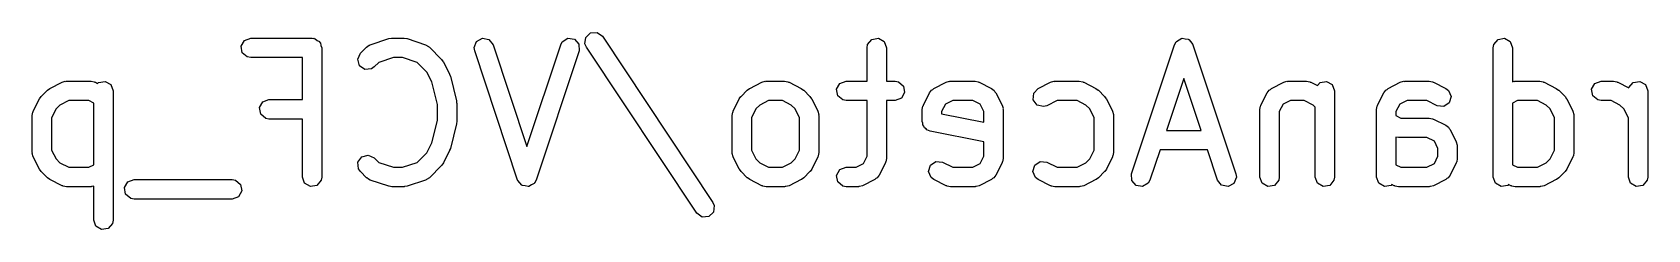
# Model space of a CAD drawing. Extents: x 121.2 to 177.3, y -123.3 to -74.8.
# Drawn here: x 149.51 to 162.04, y -81.76 to -80.23 of the extents above; entities that cross this region are included whole.
import ezdxf

# ---------------------------------------------------------------- set-up
doc = ezdxf.new("R2010")
doc.units = 0
doc.layers.add('BLACK', color=7, linetype='CONTINUOUS')

msp = doc.modelspace()

# ---------------------------------------------------------------- linework, layer by layer
at = {"layer": 'BLACK', "linetype": 'CONTINUOUS'}
for p, q in [((151.127, -80.3404), (151.152, -80.2959)), ((151.152, -80.2959), (151.201, -80.2784)), ((151.201, -80.2784), (151.677, -80.2784)), ((151.677, -80.2784), (151.687, -80.2801)), ((151.687, -80.2801), (151.69, -80.2795)), ((151.69, -80.2795), (151.693, -80.2812)), ((151.693, -80.2812), (151.702, -80.2829)), ((151.702, -80.2829), (151.717, -80.2954)), ((151.717, -80.2954), (151.734, -80.3052)), ((151.734, -80.3052), (151.737, -80.3115)), ((151.737, -80.3115), (151.742, -80.3159)), ((151.742, -80.3159), (151.745, -80.3351)), ((152.129, -80.3298), (152.272, -80.2822)), ((152.272, -80.2822), (152.294, -80.2789)), ((152.294, -80.2789), (152.296, -80.2784)), ((152.296, -80.2784), (152.391, -80.2784)), ((152.391, -80.2784), (152.413, -80.2823)), ((152.413, -80.2823), (152.415, -80.2822)), ((152.415, -80.2822), (152.558, -80.3298)), ((152.935, -80.3513), (152.954, -80.3036)), ((152.954, -80.3036), (152.999, -80.2792)), ((152.999, -80.2792), (153.049, -80.2895)), ((153.049, -80.2895), (153.081, -80.3297)), ((153.606, -80.3297), (153.618, -80.3068)), ((153.618, -80.3068), (153.662, -80.2799)), ((153.662, -80.2799), (153.713, -80.2874)), ((153.713, -80.2874), (153.747, -80.3258)), ((153.794, -80.3235), (153.8, -80.2725)), ((153.805, -80.3474), (153.794, -80.3235)), ((153.8, -80.2725), (153.837, -80.2371)), ((153.837, -80.2371), (153.888, -80.2338)), ((153.888, -80.2338), (153.93, -80.2642)), ((153.93, -80.2642), (154.787, -81.5499)), ((155.987, -80.3277), (156.02, -80.2884)), ((156.02, -80.2884), (156.071, -80.2795)), ((156.071, -80.2795), (156.115, -80.3052)), ((156.115, -80.3052), (156.133, -80.3534)), ((158.368, -80.3297), (158.38, -80.3068)), ((158.38, -80.3068), (158.382, -80.3056)), ((158.382, -80.3056), (158.383, -80.3036)), ((158.383, -80.3036), (158.403, -80.2923)), ((158.403, -80.2923), (158.424, -80.2799)), ((158.424, -80.2799), (158.426, -80.2802)), ((158.426, -80.2802), (158.428, -80.2792)), ((158.428, -80.2792), (158.451, -80.2839)), ((158.451, -80.2839), (158.474, -80.2874)), ((158.474, -80.2874), (158.476, -80.289)), ((158.476, -80.289), (158.478, -80.2895)), ((158.478, -80.2895), (158.493, -80.3081)), ((158.493, -80.3081), (158.508, -80.3258)), ((160.844, -80.3277), (160.877, -80.2884)), ((160.877, -80.2884), (160.928, -80.2795)), ((160.928, -80.2795), (160.972, -80.3052)), ((160.972, -80.3052), (160.99, -80.3534)), ((151.136, -80.3909), (151.127, -80.3404)), ((151.175, -80.4239), (151.136, -80.3909)), ((151.201, -80.4284), (151.175, -80.4239)), ((151.602, -80.4284), (151.201, -80.4284)), ((151.602, -80.7546), (151.602, -80.4284)), ((151.745, -80.3351), (151.752, -80.3534)), ((151.752, -80.3534), (151.752, -81.3534)), ((152.031, -80.4421), (152.052, -80.3956)), ((152.044, -80.4916), (152.031, -80.4421)), ((152.052, -80.3956), (152.1, -80.348)), ((152.1, -80.348), (152.121, -80.333)), ((152.121, -80.333), (152.126, -80.3326)), ((152.126, -80.3326), (152.129, -80.3298)), ((152.308, -80.4284), (152.194, -80.4666)), ((152.379, -80.4284), (152.308, -80.4284)), ((152.493, -80.4666), (152.379, -80.4284)), ((152.558, -80.3298), (152.581, -80.3423)), ((152.581, -80.3423), (152.583, -80.3461)), ((152.583, -80.3461), (152.587, -80.348)), ((152.587, -80.348), (152.682, -80.4432)), ((152.682, -80.4432), (152.695, -80.4616)), ((152.939, -80.3771), (152.935, -80.3513)), ((153.272, -81.3771), (152.939, -80.3771)), ((153.081, -80.3297), (153.343, -81.1162)), ((153.343, -81.1162), (153.606, -80.3297)), ((153.748, -80.3771), (153.415, -81.3771)), ((153.747, -80.3258), (153.748, -80.3771)), ((154.662, -81.6331), (153.805, -80.3474)), ((155.983, -80.3534), (155.987, -80.3277)), ((155.983, -80.6117), (155.983, -80.3534)), ((156.133, -80.3534), (156.133, -80.6117)), ((158.034, -81.3297), (158.368, -80.3297)), ((158.508, -80.3258), (158.509, -80.328)), ((158.509, -80.328), (158.51, -80.3297)), ((158.51, -80.3297), (158.843, -81.3297)), ((160.84, -80.3534), (160.844, -80.3277)), ((160.84, -81.3534), (160.84, -80.3534)), ((160.99, -80.3534), (160.99, -80.6157)), ((152.086, -80.5211), (152.044, -80.4916)), ((152.137, -80.5166), (152.086, -80.5211)), ((152.158, -80.5017), (152.137, -80.5166)), ((152.194, -80.4666), (152.158, -80.5017)), ((152.568, -80.5407), (152.493, -80.4666)), ((152.606, -80.6177), (152.568, -80.5407)), ((152.695, -80.4616), (152.696, -80.4627)), ((152.696, -80.4627), (152.744, -80.5579)), ((152.744, -80.5579), (152.748, -80.5703)), ((152.748, -80.5703), (152.75, -80.5733)), ((152.75, -80.5733), (152.797, -80.7638)), ((149.576, -80.7289), (149.624, -80.6813)), ((149.624, -80.6813), (149.642, -80.6684)), ((149.642, -80.6684), (149.643, -80.6673)), ((149.643, -80.6673), (149.739, -80.6196)), ((149.739, -80.6196), (149.763, -80.6122)), ((149.763, -80.6122), (149.768, -80.6132)), ((149.768, -80.6132), (149.772, -80.6117)), ((149.772, -80.6117), (149.963, -80.6117)), ((149.963, -80.6117), (149.988, -80.6162)), ((149.988, -80.6162), (149.992, -80.6191)), ((149.992, -80.6191), (149.996, -80.6196)), ((149.996, -80.6196), (150.014, -80.6288)), ((150.014, -80.6288), (150.02, -80.6218)), ((150.02, -80.6218), (150.071, -80.6129)), ((150.071, -80.6129), (150.115, -80.6385)), ((150.115, -80.6385), (150.133, -80.6867)), ((150.133, -80.6867), (150.133, -81.6867)), ((152.649, -80.7912), (152.606, -80.6177)), ((155.005, -80.7289), (155.052, -80.6813)), ((155.052, -80.6813), (155.071, -80.6684)), ((155.071, -80.6684), (155.072, -80.6673)), ((155.072, -80.6673), (155.167, -80.6196)), ((155.167, -80.6196), (155.192, -80.6122)), ((155.192, -80.6122), (155.196, -80.6132)), ((155.196, -80.6132), (155.201, -80.6117)), ((155.201, -80.6117), (155.343, -80.6117)), ((155.343, -80.6117), (155.369, -80.6162)), ((155.369, -80.6162), (155.373, -80.6191)), ((155.373, -80.6191), (155.377, -80.6196)), ((155.377, -80.6196), (155.472, -80.6673)), ((155.472, -80.6673), (155.49, -80.6806)), ((155.49, -80.6806), (155.492, -80.6813)), ((155.492, -80.6813), (155.539, -80.7289)), ((155.746, -80.6737), (155.771, -80.6293)), ((155.755, -80.7242), (155.746, -80.6737)), ((155.771, -80.6293), (155.82, -80.6117)), ((155.82, -80.6117), (155.983, -80.6117)), ((156.133, -80.6117), (156.201, -80.6117)), ((156.201, -80.6117), (156.226, -80.6162)), ((156.226, -80.6162), (156.266, -80.6492)), ((156.266, -80.6492), (156.274, -80.6997)), ((156.467, -80.7008), (156.482, -80.6799)), ((156.482, -80.6799), (156.493, -80.6754)), ((156.493, -80.6754), (156.5, -80.6673)), ((156.5, -80.6673), (156.596, -80.6196)), ((156.596, -80.6196), (156.621, -80.6122)), ((156.621, -80.6122), (156.625, -80.6132)), ((156.625, -80.6132), (156.629, -80.6117)), ((156.629, -80.6117), (156.82, -80.6117)), ((156.82, -80.6117), (156.845, -80.6162)), ((156.845, -80.6162), (156.849, -80.6191)), ((156.849, -80.6191), (156.853, -80.6196)), ((156.853, -80.6196), (156.948, -80.6673)), ((156.948, -80.6673), (156.969, -80.6828)), ((156.969, -80.6828), (156.974, -80.6931)), ((156.974, -80.6931), (156.982, -80.7008)), ((157.275, -80.7045), (157.31, -80.6673)), ((157.31, -80.6673), (157.405, -80.6196)), ((157.405, -80.6196), (157.43, -80.6122)), ((157.43, -80.6122), (157.434, -80.6132)), ((157.434, -80.6132), (157.439, -80.6117)), ((157.439, -80.6117), (157.629, -80.6117)), ((157.629, -80.6117), (157.655, -80.6162)), ((157.655, -80.6162), (157.658, -80.6191)), ((157.658, -80.6191), (157.663, -80.6196)), ((157.663, -80.6196), (157.758, -80.6673)), ((157.758, -80.6673), (157.776, -80.6806)), ((157.776, -80.6806), (157.777, -80.6813)), ((157.777, -80.6813), (157.825, -80.7289)), ((158.439, -80.5905), (158.305, -80.9927)), ((158.573, -80.9927), (158.439, -80.5905)), ((159.086, -80.7008), (159.101, -80.6799)), ((159.101, -80.6799), (159.112, -80.6754)), ((159.112, -80.6754), (159.119, -80.6673)), ((159.119, -80.6673), (159.215, -80.6196)), ((159.215, -80.6196), (159.24, -80.6122)), ((159.24, -80.6122), (159.244, -80.6132)), ((159.244, -80.6132), (159.248, -80.6117)), ((159.248, -80.6117), (159.391, -80.6117)), ((159.391, -80.6117), (159.417, -80.6162)), ((159.417, -80.6162), (159.42, -80.6191)), ((159.42, -80.6191), (159.425, -80.6196)), ((159.425, -80.6196), (159.476, -80.6456)), ((159.476, -80.6456), (159.496, -80.6218)), ((159.496, -80.6218), (159.547, -80.6129)), ((159.547, -80.6129), (159.591, -80.6385)), ((159.591, -80.6385), (159.609, -80.6867)), ((159.609, -80.6867), (159.609, -81.3534)), ((159.991, -80.7008), (160.006, -80.6799)), ((160.006, -80.6799), (160.016, -80.6754)), ((160.016, -80.6754), (160.024, -80.6673)), ((160.024, -80.6673), (160.119, -80.6196)), ((160.119, -80.6196), (160.144, -80.6122)), ((160.144, -80.6122), (160.149, -80.6132)), ((160.149, -80.6132), (160.153, -80.6117)), ((160.153, -80.6117), (160.343, -80.6117)), ((160.343, -80.6117), (160.369, -80.6162)), ((160.369, -80.6162), (160.373, -80.6191)), ((160.373, -80.6191), (160.377, -80.6196)), ((160.377, -80.6196), (160.472, -80.6673)), ((160.472, -80.6673), (160.493, -80.6828)), ((160.493, -80.6828), (160.514, -80.7298)), ((160.99, -80.6157), (161.002, -80.6122)), ((161.002, -80.6122), (161.006, -80.6132)), ((161.006, -80.6132), (161.01, -80.6117)), ((161.01, -80.6117), (161.201, -80.6117)), ((161.201, -80.6117), (161.226, -80.6162)), ((161.226, -80.6162), (161.23, -80.6191)), ((161.23, -80.6191), (161.234, -80.6196)), ((161.234, -80.6196), (161.329, -80.6673)), ((161.329, -80.6673), (161.347, -80.6806)), ((161.347, -80.6806), (161.349, -80.6813)), ((161.349, -80.6813), (161.397, -80.7289)), ((161.603, -80.6737), (161.629, -80.6293)), ((161.612, -80.7242), (161.603, -80.6737)), ((161.629, -80.6293), (161.677, -80.6117)), ((161.677, -80.6117), (161.772, -80.6117)), ((161.772, -80.6117), (161.798, -80.6162)), ((161.798, -80.6162), (161.801, -80.6191)), ((161.801, -80.6191), (161.806, -80.6196)), ((161.806, -80.6196), (161.892, -80.6627)), ((161.892, -80.6611), (161.925, -80.6218)), ((161.892, -80.6627), (161.892, -80.6611)), ((161.925, -80.6218), (161.976, -80.6129)), ((161.976, -80.6129), (162.02, -80.6385)), ((162.02, -80.6385), (162.038, -80.6867)), ((162.038, -80.6867), (162.038, -81.3534)), ((149.514, -80.8436), (149.562, -80.7484)), ((149.562, -80.7484), (149.575, -80.7304)), ((149.575, -80.7304), (149.576, -80.7289)), ((149.721, -80.796), (149.691, -80.8264)), ((149.79, -80.7617), (149.721, -80.796)), ((149.945, -80.7617), (149.79, -80.7617)), ((149.983, -80.7807), (149.945, -80.7617)), ((149.983, -81.2594), (149.983, -80.7807)), ((151.27, -80.8165), (151.295, -80.7721)), ((151.279, -80.8671), (151.27, -80.8165)), ((151.295, -80.7721), (151.343, -80.7546)), ((151.343, -80.7546), (151.602, -80.7546)), ((152.649, -80.9156), (152.649, -80.7912)), ((152.797, -80.7638), (152.798, -80.7787)), ((152.798, -80.7787), (152.799, -80.782)), ((152.799, -80.782), (152.799, -80.9248)), ((154.943, -80.8436), (154.991, -80.7484)), ((154.991, -80.7484), (155.004, -80.7304)), ((155.004, -80.7304), (155.005, -80.7289)), ((155.15, -80.796), (155.119, -80.8264)), ((155.218, -80.7617), (155.15, -80.796)), ((155.326, -80.7617), (155.218, -80.7617)), ((155.394, -80.796), (155.326, -80.7617)), ((155.425, -80.8264), (155.394, -80.796)), ((155.539, -80.7289), (155.552, -80.7473)), ((155.552, -80.7473), (155.553, -80.7484)), ((155.553, -80.7484), (155.601, -80.8436)), ((155.794, -80.7572), (155.755, -80.7242)), ((155.82, -80.7617), (155.794, -80.7572)), ((155.983, -80.7617), (155.82, -80.7617)), ((155.983, -81.1928), (155.983, -80.7617)), ((156.201, -80.7617), (156.133, -80.7617)), ((156.133, -80.7617), (156.133, -81.2105)), ((156.249, -80.7442), (156.201, -80.7617)), ((156.274, -80.6997), (156.249, -80.7442)), ((156.411, -80.8296), (156.416, -80.8039)), ((156.416, -80.8039), (156.419, -80.8005)), ((156.419, -80.796), (156.467, -80.7008)), ((156.419, -80.8005), (156.419, -80.796)), ((156.59, -80.7902), (156.561, -80.8473)), ((156.647, -80.7617), (156.59, -80.7902)), ((156.802, -80.7617), (156.647, -80.7617)), ((156.859, -80.7902), (156.802, -80.7617)), ((156.888, -80.8473), (156.859, -80.7902)), ((156.982, -80.7008), (157.03, -80.796)), ((157.03, -80.796), (157.037, -80.821)), ((157.037, -80.821), (157.036, -80.8254)), ((157.272, -80.7557), (157.275, -80.7045)), ((157.302, -80.7969), (157.272, -80.7557)), ((157.352, -80.8088), (157.302, -80.7969)), ((157.377, -80.8014), (157.352, -80.8088)), ((157.456, -80.7617), (157.377, -80.8014)), ((157.611, -80.7617), (157.456, -80.7617)), ((157.68, -80.796), (157.611, -80.7617)), ((157.71, -80.8264), (157.68, -80.796)), ((157.825, -80.7289), (157.838, -80.7473)), ((157.838, -80.7473), (157.839, -80.7484)), ((157.839, -80.7484), (157.887, -80.8436)), ((159.03, -80.8296), (159.035, -80.8039)), ((159.035, -80.8039), (159.038, -80.8005)), ((159.038, -80.796), (159.086, -80.7008)), ((159.038, -80.8005), (159.038, -80.796)), ((159.209, -80.7902), (159.18, -80.8473)), ((159.266, -80.7617), (159.209, -80.7902)), ((159.373, -80.7617), (159.266, -80.7617)), ((159.442, -80.796), (159.373, -80.7617)), ((159.459, -80.813), (159.442, -80.796)), ((159.459, -81.3534), (159.459, -80.813)), ((159.935, -80.8296), (159.94, -80.8039)), ((159.94, -80.8039), (159.943, -80.8005)), ((159.943, -80.796), (159.991, -80.7008)), ((159.943, -80.8005), (159.943, -80.796)), ((160.114, -80.7902), (160.085, -80.8473)), ((160.171, -80.7617), (160.114, -80.7902)), ((160.326, -80.7617), (160.171, -80.7617)), ((160.405, -80.8014), (160.326, -80.7617)), ((160.456, -80.8073), (160.405, -80.8014)), ((160.499, -80.779), (160.456, -80.8073)), ((160.514, -80.7298), (160.499, -80.779)), ((161.028, -80.7617), (160.99, -80.7807)), ((160.99, -80.7807), (160.99, -81.2594)), ((161.183, -80.7617), (161.028, -80.7617)), ((161.251, -80.796), (161.183, -80.7617)), ((161.282, -80.8264), (161.251, -80.796)), ((161.397, -80.7289), (161.409, -80.7473)), ((161.409, -80.7473), (161.411, -80.7484)), ((161.411, -80.7484), (161.458, -80.8436)), ((161.651, -80.7572), (161.612, -80.7242)), ((161.677, -80.7617), (161.651, -80.7572)), ((161.754, -80.7617), (161.677, -80.7617)), ((161.823, -80.796), (161.754, -80.7617)), ((161.853, -80.8264), (161.823, -80.796)), ((149.507, -80.8772), (149.511, -80.8515)), ((149.507, -81.1629), (149.507, -80.8772)), ((149.511, -80.8515), (149.514, -80.8481)), ((149.514, -80.8481), (149.514, -80.8436)), ((149.691, -80.8264), (149.657, -80.8949)), ((149.657, -80.8949), (149.657, -81.1452)), ((151.318, -80.9), (151.279, -80.8671)), ((151.343, -80.9046), (151.318, -80.9)), ((151.602, -80.9046), (151.343, -80.9046)), ((151.602, -81.3534), (151.602, -80.9046)), ((152.606, -81.0891), (152.649, -80.9156)), ((152.797, -80.943), (152.75, -81.1335)), ((152.799, -80.9248), (152.797, -80.9396)), ((152.797, -80.9396), (152.797, -80.943)), ((154.935, -80.8772), (154.94, -80.8515)), ((154.935, -81.1629), (154.935, -80.8772)), ((154.94, -80.8515), (154.943, -80.8481)), ((154.943, -80.8481), (154.943, -80.8436)), ((155.119, -80.8264), (155.085, -80.8949)), ((155.085, -80.8949), (155.085, -81.1452)), ((155.459, -80.8949), (155.425, -80.8264)), ((155.459, -81.1452), (155.459, -80.8949)), ((155.601, -80.8436), (155.608, -80.8686)), ((155.608, -80.8686), (155.607, -80.873)), ((155.607, -80.873), (155.609, -80.8772)), ((155.609, -80.8772), (155.609, -81.1629)), ((156.411, -80.9248), (156.411, -80.8296)), ((156.416, -80.9365), (156.411, -80.9248)), ((156.415, -80.9488), (156.416, -80.9365)), ((156.424, -80.9598), (156.415, -80.9488)), ((156.561, -80.8473), (156.561, -80.8633)), ((156.561, -80.8633), (156.888, -80.9286)), ((156.888, -80.9286), (156.888, -80.8473)), ((157.036, -80.8254), (157.038, -80.8296)), ((157.038, -80.8296), (157.038, -81.2105)), ((157.745, -80.8949), (157.71, -80.8264)), ((157.745, -81.1452), (157.745, -80.8949)), ((157.887, -80.8436), (157.894, -80.8686)), ((157.894, -80.8686), (157.893, -80.873)), ((157.893, -80.873), (157.895, -80.8772)), ((157.895, -80.8772), (157.895, -81.1629)), ((159.03, -81.3534), (159.03, -80.8296)), ((159.18, -80.8473), (159.18, -81.3534)), ((159.935, -81.3534), (159.935, -80.8296)), ((160.085, -80.8473), (160.085, -80.8785)), ((160.085, -80.8785), (160.123, -80.8974)), ((160.123, -80.8974), (160.343, -80.8974)), ((160.343, -80.8974), (160.369, -80.902)), ((160.369, -80.902), (160.373, -80.9048)), ((160.373, -80.9048), (160.377, -80.9053)), ((160.377, -80.9053), (160.472, -80.953)), ((161.316, -80.8949), (161.282, -80.8264)), ((161.316, -81.1452), (161.316, -80.8949)), ((161.458, -80.8436), (161.466, -80.8686)), ((161.466, -80.8686), (161.465, -80.873)), ((161.465, -80.873), (161.466, -80.8772)), ((161.466, -80.8772), (161.466, -81.1629)), ((161.888, -80.8949), (161.853, -80.8264)), ((161.888, -81.3534), (161.888, -80.8949)), ((156.429, -80.973), (156.424, -80.9598)), ((156.44, -80.9792), (156.429, -80.973)), ((156.447, -80.9889), (156.44, -80.9792)), ((156.472, -80.9984), (156.447, -80.9889)), ((156.888, -81.0815), (156.472, -80.9984)), ((158.305, -80.9927), (158.573, -80.9927)), ((160.105, -81.0474), (160.085, -81.0439)), ((160.085, -81.0439), (160.085, -81.2594)), ((160.326, -81.0474), (160.105, -81.0474)), ((160.383, -81.0759), (160.326, -81.0474)), ((160.472, -80.953), (160.493, -80.9685)), ((160.493, -80.9685), (160.498, -80.9788)), ((160.498, -80.9788), (160.506, -80.9865)), ((160.506, -80.9865), (160.553, -81.0817)), ((149.508, -81.1671), (149.507, -81.1629)), ((149.507, -81.1715), (149.508, -81.1671)), ((149.514, -81.1964), (149.507, -81.1715)), ((149.562, -81.2917), (149.514, -81.1964)), ((149.657, -81.1452), (149.691, -81.2137)), ((152.033, -81.2387), (152.062, -81.1967)), ((152.062, -81.1967), (152.112, -81.1834)), ((152.112, -81.1834), (152.158, -81.2051)), ((152.493, -81.2402), (152.568, -81.1661)), ((152.568, -81.1661), (152.606, -81.0891)), ((152.744, -81.1488), (152.696, -81.2441)), ((152.75, -81.1335), (152.744, -81.1453)), ((152.744, -81.1453), (152.744, -81.1488)), ((154.937, -81.1671), (154.935, -81.1629)), ((154.936, -81.1715), (154.937, -81.1671)), ((154.943, -81.1964), (154.936, -81.1715)), ((154.991, -81.2917), (154.943, -81.1964)), ((155.085, -81.1452), (155.119, -81.2137)), ((155.425, -81.2137), (155.459, -81.1452)), ((155.601, -81.1964), (155.553, -81.2917)), ((155.602, -81.192), (155.601, -81.1964)), ((155.604, -81.1886), (155.602, -81.192)), ((155.609, -81.1629), (155.604, -81.1886)), ((155.954, -81.2499), (155.983, -81.1928)), ((156.859, -81.2499), (156.888, -81.1928)), ((156.888, -81.1928), (156.888, -81.0815)), ((157.71, -81.2137), (157.745, -81.1452)), ((157.887, -81.1964), (157.839, -81.2917)), ((157.89, -81.1886), (157.887, -81.192)), ((157.887, -81.192), (157.887, -81.1964)), ((157.895, -81.1629), (157.89, -81.1886)), ((158.255, -81.1427), (158.177, -81.3771)), ((158.623, -81.1427), (158.255, -81.1427)), ((158.701, -81.3771), (158.623, -81.1427)), ((160.411, -81.133), (160.383, -81.0759)), ((160.383, -81.2499), (160.411, -81.1928)), ((160.411, -81.1928), (160.411, -81.133)), ((160.553, -81.0817), (160.561, -81.1067)), ((160.561, -81.1067), (160.56, -81.1111)), ((160.56, -81.1111), (160.561, -81.1153)), ((160.561, -81.1153), (160.561, -81.2105)), ((161.282, -81.2137), (161.316, -81.1452)), ((161.458, -81.1964), (161.411, -81.2917)), ((161.459, -81.192), (161.458, -81.1964)), ((161.462, -81.1886), (161.459, -81.192)), ((161.466, -81.1629), (161.462, -81.1886)), ((149.563, -81.2928), (149.562, -81.2917)), ((149.576, -81.3112), (149.563, -81.2928)), ((149.624, -81.3588), (149.576, -81.3112)), ((149.691, -81.2137), (149.721, -81.2441)), ((149.721, -81.2441), (149.79, -81.2784)), ((149.79, -81.2784), (149.945, -81.2784)), ((149.945, -81.2784), (149.983, -81.2594)), ((152.037, -81.2898), (152.033, -81.2387)), ((152.052, -81.3112), (152.037, -81.2898)), ((152.1, -81.3588), (152.052, -81.3112)), ((152.158, -81.2051), (152.194, -81.2402)), ((152.194, -81.2402), (152.308, -81.2784)), ((152.308, -81.2784), (152.379, -81.2784)), ((152.379, -81.2784), (152.493, -81.2402)), ((152.682, -81.2636), (152.587, -81.3588)), ((152.683, -81.2621), (152.682, -81.2636)), ((152.696, -81.2441), (152.683, -81.2621)), ((154.992, -81.2928), (154.991, -81.2917)), ((155.005, -81.3112), (154.992, -81.2928)), ((155.052, -81.3588), (155.005, -81.3112)), ((155.119, -81.2137), (155.15, -81.2441)), ((155.15, -81.2441), (155.218, -81.2784)), ((155.218, -81.2784), (155.326, -81.2784)), ((155.326, -81.2784), (155.394, -81.2441)), ((155.394, -81.2441), (155.425, -81.2137)), ((155.539, -81.3112), (155.492, -81.3588)), ((155.54, -81.3097), (155.539, -81.3112)), ((155.553, -81.2917), (155.54, -81.3097)), ((155.746, -81.3404), (155.771, -81.2959)), ((155.771, -81.2959), (155.82, -81.2784)), ((155.82, -81.2784), (155.897, -81.2784)), ((155.897, -81.2784), (155.954, -81.2499)), ((156.125, -81.2441), (156.077, -81.3393)), ((156.128, -81.2362), (156.125, -81.2396)), ((156.125, -81.2396), (156.125, -81.2441)), ((156.133, -81.2105), (156.128, -81.2362)), ((156.459, -81.3103), (156.474, -81.2611)), ((156.479, -81.3573), (156.459, -81.3103)), ((156.474, -81.2611), (156.517, -81.2328)), ((156.517, -81.2328), (156.567, -81.2387)), ((156.567, -81.2387), (156.647, -81.2784)), ((156.647, -81.2784), (156.802, -81.2784)), ((156.802, -81.2784), (156.859, -81.2499)), ((157.03, -81.2441), (156.982, -81.3393)), ((157.033, -81.2362), (157.03, -81.2396)), ((157.03, -81.2396), (157.03, -81.2441)), ((157.038, -81.2105), (157.033, -81.2362)), ((157.269, -81.3103), (157.283, -81.2611)), ((157.289, -81.3573), (157.269, -81.3103)), ((157.283, -81.2611), (157.326, -81.2328)), ((157.326, -81.2328), (157.377, -81.2387)), ((157.377, -81.2387), (157.456, -81.2784)), ((157.456, -81.2784), (157.611, -81.2784)), ((157.611, -81.2784), (157.68, -81.2441)), ((157.68, -81.2441), (157.71, -81.2137)), ((157.825, -81.3112), (157.777, -81.3588)), ((157.826, -81.3097), (157.825, -81.3112)), ((157.839, -81.2917), (157.826, -81.3097)), ((160.085, -81.2594), (160.123, -81.2784)), ((160.123, -81.2784), (160.326, -81.2784)), ((160.326, -81.2784), (160.383, -81.2499)), ((160.553, -81.2441), (160.506, -81.3393)), ((160.554, -81.2396), (160.553, -81.2441)), ((160.557, -81.2362), (160.554, -81.2396)), ((160.561, -81.2105), (160.557, -81.2362)), ((160.99, -81.2594), (161.028, -81.2784)), ((161.028, -81.2784), (161.183, -81.2784)), ((161.183, -81.2784), (161.251, -81.2441)), ((161.251, -81.2441), (161.282, -81.2137)), ((161.397, -81.3112), (161.349, -81.3588)), ((161.411, -81.2917), (161.397, -81.3097)), ((161.397, -81.3097), (161.397, -81.3112)), ((149.625, -81.3595), (149.624, -81.3588)), ((149.643, -81.3728), (149.625, -81.3595)), ((149.739, -81.4205), (149.643, -81.3728)), ((149.743, -81.421), (149.739, -81.4205)), ((149.746, -81.4239), (149.743, -81.421)), ((149.772, -81.4284), (149.746, -81.4239)), ((149.963, -81.4284), (149.772, -81.4284)), ((149.967, -81.4268), (149.963, -81.4284)), ((149.971, -81.4279), (149.967, -81.4268)), ((149.983, -81.4244), (149.971, -81.4279)), ((149.983, -81.6867), (149.983, -81.4244)), ((150.222, -81.4356), (150.248, -81.3912)), ((150.231, -81.4861), (150.222, -81.4356)), ((150.248, -81.3912), (150.296, -81.3736)), ((150.296, -81.3736), (151.058, -81.3736)), ((151.058, -81.3736), (151.083, -81.3781)), ((151.083, -81.3781), (151.123, -81.4111)), ((151.123, -81.4111), (151.132, -81.4616)), ((151.619, -81.4016), (151.602, -81.3534)), ((151.664, -81.4272), (151.619, -81.4016)), ((151.714, -81.4183), (151.664, -81.4272)), ((151.747, -81.379), (151.714, -81.4183)), ((151.752, -81.3534), (151.747, -81.379)), ((152.104, -81.3607), (152.1, -81.3588)), ((152.106, -81.3645), (152.104, -81.3607)), ((152.129, -81.3769), (152.106, -81.3645)), ((152.272, -81.4245), (152.129, -81.3769)), ((152.274, -81.4245), (152.272, -81.4245)), ((152.296, -81.4284), (152.274, -81.4245)), ((152.391, -81.4284), (152.296, -81.4284)), ((152.393, -81.4278), (152.391, -81.4284)), ((152.415, -81.4245), (152.393, -81.4278)), ((152.558, -81.3769), (152.415, -81.4245)), ((152.561, -81.3741), (152.558, -81.3769)), ((152.566, -81.3737), (152.561, -81.3741)), ((152.587, -81.3588), (152.566, -81.3737)), ((153.274, -81.3788), (153.272, -81.3771)), ((153.274, -81.3809), (153.274, -81.3788)), ((153.289, -81.3987), (153.274, -81.3809)), ((153.304, -81.4173), (153.289, -81.3987)), ((153.306, -81.4177), (153.304, -81.4173)), ((153.308, -81.4193), (153.306, -81.4177)), ((153.331, -81.4228), (153.308, -81.4193)), ((153.354, -81.4276), (153.331, -81.4228)), ((153.356, -81.4265), (153.354, -81.4276)), ((153.359, -81.4269), (153.356, -81.4265)), ((153.379, -81.4144), (153.359, -81.4269)), ((153.4, -81.4031), (153.379, -81.4144)), ((153.402, -81.4), (153.4, -81.4011)), ((153.4, -81.4011), (153.4, -81.4031)), ((153.415, -81.3771), (153.402, -81.4)), ((155.054, -81.3595), (155.052, -81.3588)), ((155.072, -81.3728), (155.054, -81.3595)), ((155.167, -81.4205), (155.072, -81.3728)), ((155.172, -81.421), (155.167, -81.4205)), ((155.175, -81.4239), (155.172, -81.421)), ((155.201, -81.4284), (155.175, -81.4239)), ((155.343, -81.4284), (155.201, -81.4284)), ((155.348, -81.4268), (155.343, -81.4284)), ((155.352, -81.4279), (155.348, -81.4268)), ((155.377, -81.4205), (155.352, -81.4279)), ((155.472, -81.3728), (155.377, -81.4205)), ((155.473, -81.3717), (155.472, -81.3728)), ((155.492, -81.3588), (155.473, -81.3717)), ((155.755, -81.3909), (155.746, -81.3404)), ((155.794, -81.4239), (155.755, -81.3909)), ((155.82, -81.4284), (155.794, -81.4239)), ((155.915, -81.4284), (155.82, -81.4284)), ((155.919, -81.4268), (155.915, -81.4284)), ((155.923, -81.4279), (155.919, -81.4268)), ((155.948, -81.4205), (155.923, -81.4279)), ((156.044, -81.3728), (155.948, -81.4205)), ((156.051, -81.3647), (156.044, -81.3728)), ((156.062, -81.3602), (156.051, -81.3647)), ((156.077, -81.3393), (156.062, -81.3602)), ((156.5, -81.3728), (156.479, -81.3573)), ((156.596, -81.4205), (156.5, -81.3728)), ((156.6, -81.421), (156.596, -81.4205)), ((156.604, -81.4239), (156.6, -81.421)), ((156.629, -81.4284), (156.604, -81.4239)), ((156.82, -81.4284), (156.629, -81.4284)), ((156.824, -81.4268), (156.82, -81.4284)), ((156.828, -81.4279), (156.824, -81.4268)), ((156.853, -81.4205), (156.828, -81.4279)), ((156.948, -81.3728), (156.853, -81.4205)), ((156.956, -81.3647), (156.948, -81.3728)), ((156.966, -81.3602), (156.956, -81.3647)), ((156.982, -81.3393), (156.966, -81.3602)), ((157.31, -81.3728), (157.289, -81.3573)), ((157.405, -81.4205), (157.31, -81.3728)), ((157.41, -81.421), (157.405, -81.4205)), ((157.413, -81.4239), (157.41, -81.421)), ((157.439, -81.4284), (157.413, -81.4239)), ((157.629, -81.4284), (157.439, -81.4284)), ((157.633, -81.4268), (157.629, -81.4284)), ((157.638, -81.4279), (157.633, -81.4268)), ((157.663, -81.4205), (157.638, -81.4279)), ((157.758, -81.3728), (157.663, -81.4205)), ((157.759, -81.3717), (157.758, -81.3728)), ((157.777, -81.3588), (157.759, -81.3717)), ((158.036, -81.3809), (158.034, -81.3297)), ((158.07, -81.4193), (158.036, -81.3809)), ((158.12, -81.4269), (158.07, -81.4193)), ((158.164, -81.4), (158.12, -81.4269)), ((158.177, -81.3771), (158.164, -81.4)), ((158.733, -81.4173), (158.701, -81.3771)), ((158.783, -81.4276), (158.733, -81.4173)), ((158.828, -81.4031), (158.783, -81.4276)), ((158.847, -81.3554), (158.828, -81.4031)), ((158.843, -81.3297), (158.847, -81.3554)), ((159.048, -81.4016), (159.03, -81.3534)), ((159.092, -81.4272), (159.048, -81.4016)), ((159.143, -81.4183), (159.092, -81.4272)), ((159.176, -81.379), (159.143, -81.4183)), ((159.18, -81.3534), (159.176, -81.379)), ((159.476, -81.4016), (159.459, -81.3534)), ((159.521, -81.4272), (159.476, -81.4016)), ((159.571, -81.4183), (159.521, -81.4272)), ((159.604, -81.379), (159.571, -81.4183)), ((159.609, -81.3534), (159.604, -81.379)), ((159.953, -81.4016), (159.935, -81.3534)), ((159.997, -81.4272), (159.953, -81.4016)), ((160.048, -81.4183), (159.997, -81.4272)), ((160.054, -81.4113), (160.048, -81.4183)), ((160.072, -81.4205), (160.054, -81.4113)), ((160.076, -81.421), (160.072, -81.4205)), ((160.08, -81.4239), (160.076, -81.421)), ((160.105, -81.4284), (160.08, -81.4239)), ((160.343, -81.4284), (160.105, -81.4284)), ((160.348, -81.4268), (160.343, -81.4284)), ((160.352, -81.4279), (160.348, -81.4268)), ((160.377, -81.4205), (160.352, -81.4279)), ((160.472, -81.3728), (160.377, -81.4205)), ((160.48, -81.3647), (160.472, -81.3728)), ((160.49, -81.3602), (160.48, -81.3647)), ((160.506, -81.3393), (160.49, -81.3602)), ((160.857, -81.4016), (160.84, -81.3534)), ((160.902, -81.4272), (160.857, -81.4016)), ((160.952, -81.4183), (160.902, -81.4272)), ((160.958, -81.4113), (160.952, -81.4183)), ((160.977, -81.4205), (160.958, -81.4113)), ((160.981, -81.421), (160.977, -81.4205)), ((160.984, -81.4239), (160.981, -81.421)), ((161.01, -81.4284), (160.984, -81.4239)), ((161.201, -81.4284), (161.01, -81.4284)), ((161.205, -81.4268), (161.201, -81.4284)), ((161.209, -81.4279), (161.205, -81.4268)), ((161.234, -81.4205), (161.209, -81.4279)), ((161.329, -81.3728), (161.234, -81.4205)), ((161.331, -81.3717), (161.329, -81.3728)), ((161.349, -81.3588), (161.331, -81.3717)), ((161.905, -81.4016), (161.888, -81.3534)), ((161.949, -81.4272), (161.905, -81.4016)), ((162, -81.4183), (161.949, -81.4272)), ((162.033, -81.379), (162, -81.4183)), ((162.038, -81.3534), (162.033, -81.379)), ((150.27, -81.5191), (150.231, -81.4861)), ((150.296, -81.5236), (150.27, -81.5191)), ((151.058, -81.5236), (150.296, -81.5236)), ((151.106, -81.5061), (151.058, -81.5236)), ((151.132, -81.4616), (151.106, -81.5061)), ((154.787, -81.5499), (154.797, -81.5737)), ((154.797, -81.5737), (154.792, -81.6247)), ((150, -81.7349), (149.983, -81.6867)), ((150.133, -81.6867), (150.128, -81.7124)), ((154.703, -81.6635), (154.662, -81.6331)), ((154.755, -81.6602), (154.703, -81.6635)), ((154.792, -81.6247), (154.755, -81.6602)), ((150.045, -81.7606), (150, -81.7349)), ((150.095, -81.7517), (150.045, -81.7606)), ((150.128, -81.7124), (150.095, -81.7517))]:
    msp.add_line(p, q, dxfattribs=at)

doc.saveas('drawing.dxf')
